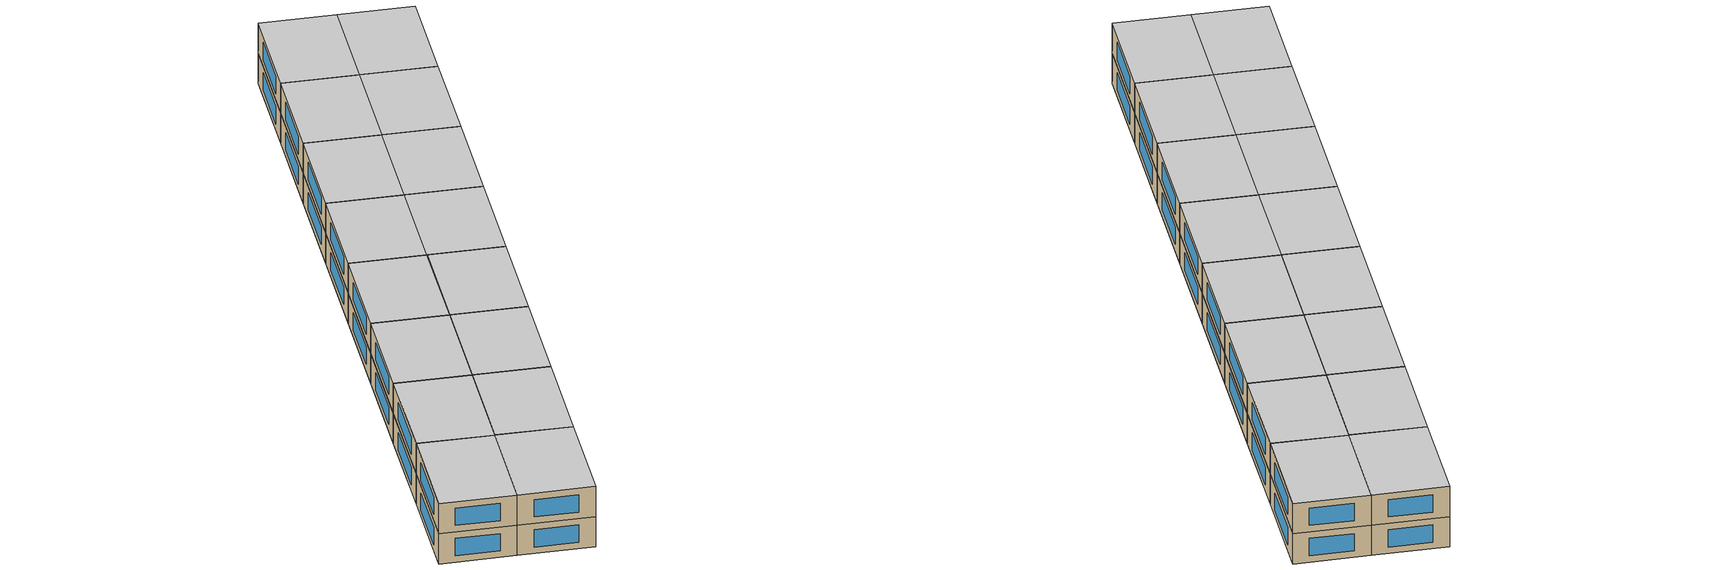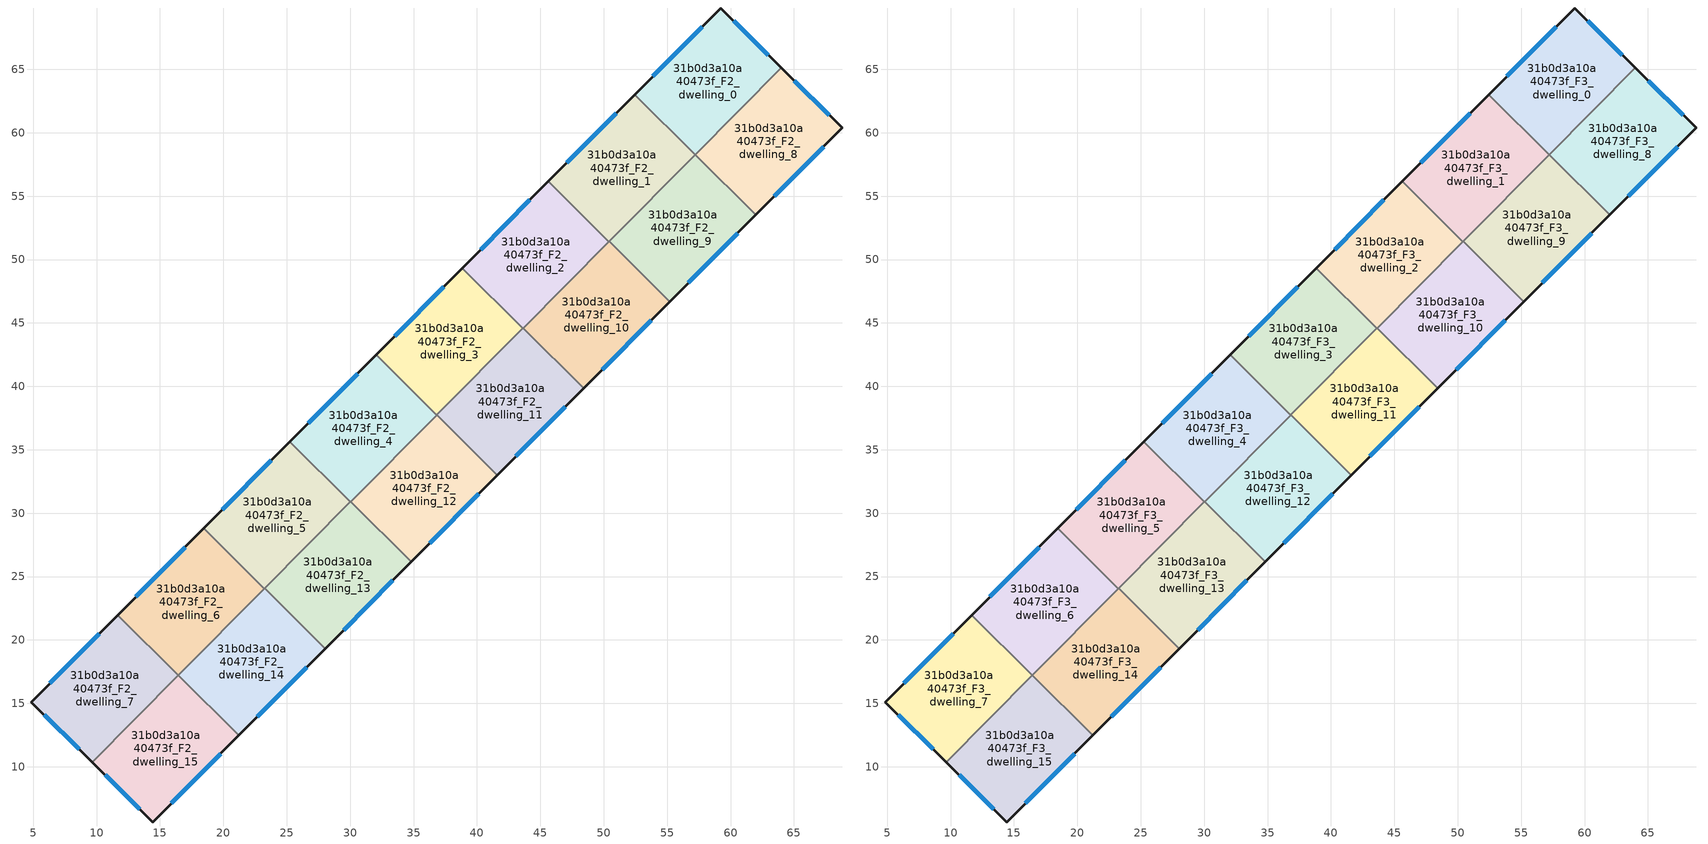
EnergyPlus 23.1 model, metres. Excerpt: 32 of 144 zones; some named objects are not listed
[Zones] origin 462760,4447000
31b0d3a10a40473f_F2_dwelling_0
 floor to 31b0d3a10a40473f_F1_dwelling_0 (EU_floor_Construction): 64.02,65.11 57.21,58.26 52.43,63.01 59.22,69.84 z6
 wall outside (EU_wall_Construction): 64.02,65.11 59.22,69.84 52.43,63.01 z6:9
 wall to 31b0d3a10a40473f_F2_dwelling_1 (EU_wall_Construction): 52.43,63.01 57.21,58.26 z6:9
 wall to 31b0d3a10a40473f_F2_dwelling_8 (EU_wall_Construction): 57.23,58.28 64.02,65.11 z6:9
 wall to 31b0d3a10a40473f_F2_dwelling_9 (EU_wall_Construction): 57.21,58.26 57.23,58.28 z6:9
 window (EU_Window_Construction): 57.77,68.38 53.89,64.47 / 62.99,66.12 60.25,68.83 z6.64:8.36
31b0d3a10a40473f_F2_dwelling_1
 floor to 31b0d3a10a40473f_F1_dwelling_1 (EU_floor_Construction): 57.21,58.26 50.41,51.42 45.64,56.16 52.43,63.01 z6
 wall outside (EU_wall_Construction): 52.43,63.01 45.64,56.16 z6:9
 wall to 31b0d3a10a40473f_F2_dwelling_2 (EU_wall_Construction): 45.64,56.16 50.41,51.42 z6:9
 wall to 31b0d3a10a40473f_F2_dwelling_9 (EU_wall_Construction): 50.43,51.43 57.21,58.26 z6:9
 wall to 31b0d3a10a40473f_F2_dwelling_10 (EU_wall_Construction): 50.41,51.42 50.43,51.43 z6:9
 window (EU_Window_Construction): 50.98,61.54 47.09,57.63 z6.64:8.36
31b0d3a10a40473f_F2_dwelling_10
 floor to 31b0d3a10a40473f_F1_dwelling_10 (EU_floor_Construction): 55.21,46.69 48.41,39.84 43.64,44.59 50.43,51.43 z6
 wall outside (EU_wall_Construction): 48.41,39.84 55.21,46.69 z6:9
 wall to 31b0d3a10a40473f_F2_dwelling_9 (EU_wall_Construction): 55.21,46.69 50.43,51.43 z6:9
 wall to 31b0d3a10a40473f_F2_dwelling_11 (EU_wall_Construction): 43.64,44.59 48.41,39.84 z6:9
 wall to 31b0d3a10a40473f_F2_dwelling_2 (EU_wall_Construction): 50.42,51.42 43.64,44.59 z6:9
 window (EU_Window_Construction): 49.87,41.31 53.76,45.22 z6.64:8.36
31b0d3a10a40473f_F2_dwelling_11
 floor to 31b0d3a10a40473f_F1_dwelling_11 (EU_floor_Construction): 48.41,39.84 41.62,33 36.84,37.75 43.64,44.59 z6
 wall outside (EU_wall_Construction): 41.62,33 48.41,39.84 z6:9
 wall to 31b0d3a10a40473f_F2_dwelling_12 (EU_wall_Construction): 36.84,37.75 41.62,33 z6:9
 wall to 31b0d3a10a40473f_F2_dwelling_3 (EU_wall_Construction): 43.62,44.57 36.84,37.75 z6:9
 wall to 31b0d3a10a40473f_F2_dwelling_2 (EU_wall_Construction): 43.64,44.59 43.62,44.57 z6:9
 window (EU_Window_Construction): 43.07,34.47 46.96,38.38 z6.64:8.36
31b0d3a10a40473f_F2_dwelling_12
 floor to 31b0d3a10a40473f_F1_dwelling_12 (EU_floor_Construction): 41.62,33 34.82,26.16 30.04,30.91 36.84,37.75 z6
 wall outside (EU_wall_Construction): 34.82,26.16 41.62,33 z6:9
 wall to 31b0d3a10a40473f_F2_dwelling_13 (EU_wall_Construction): 30.04,30.91 34.82,26.16 z6:9
 wall to 31b0d3a10a40473f_F2_dwelling_4 (EU_wall_Construction): 36.82,37.73 30.04,30.91 z6:9
 wall to 31b0d3a10a40473f_F2_dwelling_3 (EU_wall_Construction): 36.84,37.75 36.82,37.73 z6:9
 window (EU_Window_Construction): 36.28,27.62 40.16,31.54 z6.64:8.36
31b0d3a10a40473f_F2_dwelling_13
 floor to 31b0d3a10a40473f_F1_dwelling_13 (EU_floor_Construction): 34.82,26.16 28.03,19.32 23.25,24.06 30.04,30.91 z6
 wall outside (EU_wall_Construction): 28.03,19.32 34.82,26.16 z6:9
 wall to 31b0d3a10a40473f_F2_dwelling_14 (EU_wall_Construction): 23.25,24.06 28.03,19.32 z6:9
 wall to 31b0d3a10a40473f_F2_dwelling_5 (EU_wall_Construction): 30.03,30.89 23.25,24.06 z6:9
 wall to 31b0d3a10a40473f_F2_dwelling_4 (EU_wall_Construction): 30.04,30.91 30.03,30.89 z6:9
 window (EU_Window_Construction): 29.48,20.78 33.37,24.69 z6.64:8.36
31b0d3a10a40473f_F2_dwelling_14
 floor to 31b0d3a10a40473f_F1_dwelling_14 (EU_floor_Construction): 28.03,19.32 21.23,12.47 16.45,17.22 23.25,24.06 z6
 wall outside (EU_wall_Construction): 21.23,12.47 28.03,19.32 z6:9
 wall to 31b0d3a10a40473f_F2_dwelling_15 (EU_wall_Construction): 16.45,17.22 21.23,12.47 z6:9
 wall to 31b0d3a10a40473f_F2_dwelling_6 (EU_wall_Construction): 23.23,24.05 16.45,17.22 z6:9
 wall to 31b0d3a10a40473f_F2_dwelling_5 (EU_wall_Construction): 23.25,24.06 23.23,24.05 z6:9
 window (EU_Window_Construction): 22.68,13.94 26.57,17.85 z6.64:8.36
31b0d3a10a40473f_F2_dwelling_15
 floor to 31b0d3a10a40473f_F1_dwelling_15 (EU_floor_Construction): 21.23,12.47 14.44,5.64 9.65,10.37 16.45,17.22 z6
 wall outside (EU_wall_Construction): 9.65,10.37 14.44,5.64 21.23,12.47 z6:9
 wall to 31b0d3a10a40473f_F2_dwelling_7 (EU_wall_Construction): 16.43,17.2 9.65,10.37 z6:9
 wall to 31b0d3a10a40473f_F2_dwelling_6 (EU_wall_Construction): 16.45,17.22 16.43,17.2 z6:9
 window (EU_Window_Construction): 15.89,7.1 19.78,11.01 / 10.67,9.36 13.41,6.65 z6.64:8.36
31b0d3a10a40473f_F2_dwelling_2
 floor to 31b0d3a10a40473f_F1_dwelling_2 (EU_floor_Construction): 50.41,51.42 43.62,44.57 38.84,49.32 45.64,56.16 z6
 wall outside (EU_wall_Construction): 45.64,56.16 38.84,49.32 z6:9
 wall to 31b0d3a10a40473f_F2_dwelling_3 (EU_wall_Construction): 38.84,49.32 43.62,44.57 z6:9
 window (EU_Window_Construction): 44.18,54.7 40.3,50.79 z6.64:8.36
31b0d3a10a40473f_F2_dwelling_3
 floor to 31b0d3a10a40473f_F1_dwelling_3 (EU_floor_Construction): 43.62,44.57 36.82,37.73 32.04,42.48 38.84,49.32 z6
 wall outside (EU_wall_Construction): 38.84,49.32 32.04,42.48 z6:9
 wall to 31b0d3a10a40473f_F2_dwelling_4 (EU_wall_Construction): 32.04,42.48 36.82,37.73 z6:9
 window (EU_Window_Construction): 37.38,47.86 33.5,43.94 z6.64:8.36
31b0d3a10a40473f_F2_dwelling_4
 floor to 31b0d3a10a40473f_F1_dwelling_4 (EU_floor_Construction): 36.82,37.73 30.03,30.89 25.25,35.64 32.04,42.48 z6
 wall outside (EU_wall_Construction): 32.04,42.48 25.25,35.64 z6:9
 wall to 31b0d3a10a40473f_F2_dwelling_5 (EU_wall_Construction): 25.25,35.64 30.03,30.89 z6:9
 window (EU_Window_Construction): 30.59,41.01 26.7,37.1 z6.64:8.36
31b0d3a10a40473f_F2_dwelling_5
 floor to 31b0d3a10a40473f_F1_dwelling_5 (EU_floor_Construction): 30.03,30.89 23.23,24.05 18.45,28.79 25.25,35.64 z6
 wall outside (EU_wall_Construction): 25.25,35.64 18.45,28.79 z6:9
 wall to 31b0d3a10a40473f_F2_dwelling_6 (EU_wall_Construction): 18.45,28.79 23.23,24.05 z6:9
 window (EU_Window_Construction): 23.79,34.17 19.91,30.26 z6.64:8.36
31b0d3a10a40473f_F2_dwelling_6
 floor to 31b0d3a10a40473f_F1_dwelling_6 (EU_floor_Construction): 23.23,24.05 16.43,17.2 11.65,21.95 18.45,28.79 z6
 wall outside (EU_wall_Construction): 18.45,28.79 11.65,21.95 z6:9
 wall to 31b0d3a10a40473f_F2_dwelling_7 (EU_wall_Construction): 11.65,21.95 16.43,17.2 z6:9
 window (EU_Window_Construction): 17,27.33 13.11,23.42 z6.64:8.36
31b0d3a10a40473f_F2_dwelling_7
 floor to 31b0d3a10a40473f_F1_dwelling_7 (EU_floor_Construction): 16.43,17.2 9.65,10.37 4.85,15.1 11.65,21.95 z6
 wall outside (EU_wall_Construction): 11.65,21.95 4.85,15.1 9.65,10.37 z6:9
 window (EU_Window_Construction): 5.88,14.09 8.62,11.38 / 10.2,20.48 6.31,16.57 z6.64:8.36
31b0d3a10a40473f_F2_dwelling_8
 floor to 31b0d3a10a40473f_F1_dwelling_8 (EU_floor_Construction): 68.81,60.38 62.01,53.53 57.23,58.28 64.02,65.11 z6
 wall outside (EU_wall_Construction): 62.01,53.53 68.81,60.38 64.02,65.11 z6:9
 wall to 31b0d3a10a40473f_F2_dwelling_9 (EU_wall_Construction): 57.23,58.28 62.01,53.53 z6:9
 window (EU_Window_Construction): 67.79,61.39 65.04,64.1 / 63.47,55 67.36,58.91 z6.64:8.36
31b0d3a10a40473f_F2_dwelling_9
 floor to 31b0d3a10a40473f_F1_dwelling_9 (EU_floor_Construction): 62.01,53.53 55.21,46.69 50.43,51.43 57.23,58.28 z6
 wall outside (EU_wall_Construction): 55.21,46.69 62.01,53.53 z6:9
 window (EU_Window_Construction): 56.67,48.15 60.55,52.06 z6.64:8.36
31b0d3a10a40473f_F3_dwelling_0
 floor to 31b0d3a10a40473f_F2_dwelling_0 (EU_floor_Construction): 64.02,65.11 57.21,58.26 52.43,63.01 59.22,69.84 z9
 wall outside (EU_wall_Construction): 64.02,65.11 59.22,69.84 52.43,63.01 z9:12
 wall to 31b0d3a10a40473f_F3_dwelling_1 (EU_wall_Construction): 52.43,63.01 57.21,58.26 z9:12
 wall to 31b0d3a10a40473f_F3_dwelling_8 (EU_wall_Construction): 57.23,58.28 64.02,65.11 z9:12
 wall to 31b0d3a10a40473f_F3_dwelling_9 (EU_wall_Construction): 57.21,58.26 57.23,58.28 z9:12
 window (EU_Window_Construction): 57.77,68.38 53.89,64.47 / 62.99,66.12 60.25,68.83 z9.64:11.36
 ceiling to 31b0d3a10a40473f_F4_dwelling_0 (EU_floor_Construction): 57.21,58.26 64.02,65.11 59.22,69.84 52.43,63.01 z12
31b0d3a10a40473f_F3_dwelling_1
 floor to 31b0d3a10a40473f_F2_dwelling_1 (EU_floor_Construction): 57.21,58.26 50.41,51.42 45.64,56.16 52.43,63.01 z9
 wall outside (EU_wall_Construction): 52.43,63.01 45.64,56.16 z9:12
 wall to 31b0d3a10a40473f_F3_dwelling_2 (EU_wall_Construction): 45.64,56.16 50.41,51.42 z9:12
 wall to 31b0d3a10a40473f_F3_dwelling_9 (EU_wall_Construction): 50.43,51.43 57.21,58.26 z9:12
 wall to 31b0d3a10a40473f_F3_dwelling_10 (EU_wall_Construction): 50.41,51.42 50.43,51.43 z9:12
 window (EU_Window_Construction): 50.98,61.54 47.09,57.63 z9.64:11.36
 ceiling to 31b0d3a10a40473f_F4_dwelling_1 (EU_floor_Construction): 50.41,51.42 57.21,58.26 52.43,63.01 45.64,56.16 z12
31b0d3a10a40473f_F3_dwelling_10
 floor to 31b0d3a10a40473f_F2_dwelling_10 (EU_floor_Construction): 55.21,46.69 48.41,39.84 43.64,44.59 50.43,51.43 z9
 wall outside (EU_wall_Construction): 48.41,39.84 55.21,46.69 z9:12
 wall to 31b0d3a10a40473f_F3_dwelling_9 (EU_wall_Construction): 55.21,46.69 50.43,51.43 z9:12
 wall to 31b0d3a10a40473f_F3_dwelling_11 (EU_wall_Construction): 43.64,44.59 48.41,39.84 z9:12
 wall to 31b0d3a10a40473f_F3_dwelling_2 (EU_wall_Construction): 50.42,51.42 43.64,44.59 z9:12
 window (EU_Window_Construction): 49.87,41.31 53.76,45.22 z9.64:11.36
 ceiling to 31b0d3a10a40473f_F4_dwelling_10 (EU_floor_Construction): 48.41,39.84 55.21,46.69 50.43,51.43 43.64,44.59 z12
31b0d3a10a40473f_F3_dwelling_11
 floor to 31b0d3a10a40473f_F2_dwelling_11 (EU_floor_Construction): 48.41,39.84 41.62,33 36.84,37.75 43.64,44.59 z9
 wall outside (EU_wall_Construction): 41.62,33 48.41,39.84 z9:12
 wall to 31b0d3a10a40473f_F3_dwelling_12 (EU_wall_Construction): 36.84,37.75 41.62,33 z9:12
 wall to 31b0d3a10a40473f_F3_dwelling_3 (EU_wall_Construction): 43.62,44.57 36.84,37.75 z9:12
 wall to 31b0d3a10a40473f_F3_dwelling_2 (EU_wall_Construction): 43.64,44.59 43.62,44.57 z9:12
 window (EU_Window_Construction): 43.07,34.47 46.96,38.38 z9.64:11.36
 ceiling to 31b0d3a10a40473f_F4_dwelling_11 (EU_floor_Construction): 41.62,33 48.41,39.84 43.64,44.59 36.84,37.75 z12
31b0d3a10a40473f_F3_dwelling_12
 floor to 31b0d3a10a40473f_F2_dwelling_12 (EU_floor_Construction): 41.62,33 34.82,26.16 30.04,30.91 36.84,37.75 z9
 wall outside (EU_wall_Construction): 34.82,26.16 41.62,33 z9:12
 wall to 31b0d3a10a40473f_F3_dwelling_13 (EU_wall_Construction): 30.04,30.91 34.82,26.16 z9:12
 wall to 31b0d3a10a40473f_F3_dwelling_4 (EU_wall_Construction): 36.82,37.73 30.04,30.91 z9:12
 wall to 31b0d3a10a40473f_F3_dwelling_3 (EU_wall_Construction): 36.84,37.75 36.82,37.73 z9:12
 window (EU_Window_Construction): 36.28,27.62 40.16,31.54 z9.64:11.36
 ceiling to 31b0d3a10a40473f_F4_dwelling_12 (EU_floor_Construction): 34.82,26.16 41.62,33 36.84,37.75 30.04,30.91 z12
31b0d3a10a40473f_F3_dwelling_13
 floor to 31b0d3a10a40473f_F2_dwelling_13 (EU_floor_Construction): 34.82,26.16 28.03,19.32 23.25,24.06 30.04,30.91 z9
 wall outside (EU_wall_Construction): 28.03,19.32 34.82,26.16 z9:12
 wall to 31b0d3a10a40473f_F3_dwelling_14 (EU_wall_Construction): 23.25,24.06 28.03,19.32 z9:12
 wall to 31b0d3a10a40473f_F3_dwelling_5 (EU_wall_Construction): 30.03,30.89 23.25,24.06 z9:12
 wall to 31b0d3a10a40473f_F3_dwelling_4 (EU_wall_Construction): 30.04,30.91 30.03,30.89 z9:12
 window (EU_Window_Construction): 29.48,20.78 33.37,24.69 z9.64:11.36
 ceiling to 31b0d3a10a40473f_F4_dwelling_13 (EU_floor_Construction): 28.03,19.32 34.82,26.16 30.04,30.91 23.25,24.06 z12
31b0d3a10a40473f_F3_dwelling_14
 floor to 31b0d3a10a40473f_F2_dwelling_14 (EU_floor_Construction): 28.03,19.32 21.23,12.47 16.45,17.22 23.25,24.06 z9
 wall outside (EU_wall_Construction): 21.23,12.47 28.03,19.32 z9:12
 wall to 31b0d3a10a40473f_F3_dwelling_15 (EU_wall_Construction): 16.45,17.22 21.23,12.47 z9:12
 wall to 31b0d3a10a40473f_F3_dwelling_6 (EU_wall_Construction): 23.23,24.05 16.45,17.22 z9:12
 wall to 31b0d3a10a40473f_F3_dwelling_5 (EU_wall_Construction): 23.25,24.06 23.23,24.05 z9:12
 window (EU_Window_Construction): 22.68,13.94 26.57,17.85 z9.64:11.36
 ceiling to 31b0d3a10a40473f_F4_dwelling_14 (EU_floor_Construction): 21.23,12.47 28.03,19.32 23.25,24.06 16.45,17.22 z12
31b0d3a10a40473f_F3_dwelling_15
 floor to 31b0d3a10a40473f_F2_dwelling_15 (EU_floor_Construction): 21.23,12.47 14.44,5.64 9.65,10.37 16.45,17.22 z9
 wall outside (EU_wall_Construction): 9.65,10.37 14.44,5.64 21.23,12.47 z9:12
 wall to 31b0d3a10a40473f_F3_dwelling_7 (EU_wall_Construction): 16.43,17.2 9.65,10.37 z9:12
 wall to 31b0d3a10a40473f_F3_dwelling_6 (EU_wall_Construction): 16.45,17.22 16.43,17.2 z9:12
 window (EU_Window_Construction): 15.89,7.1 19.78,11.01 / 10.67,9.36 13.41,6.65 z9.64:11.36
 ceiling to 31b0d3a10a40473f_F4_dwelling_15 (EU_floor_Construction): 14.44,5.64 21.23,12.47 16.45,17.22 9.65,10.37 z12
31b0d3a10a40473f_F3_dwelling_2
 floor to 31b0d3a10a40473f_F2_dwelling_2 (EU_floor_Construction): 50.41,51.42 43.62,44.57 38.84,49.32 45.64,56.16 z9
 wall outside (EU_wall_Construction): 45.64,56.16 38.84,49.32 z9:12
 wall to 31b0d3a10a40473f_F3_dwelling_3 (EU_wall_Construction): 38.84,49.32 43.62,44.57 z9:12
 window (EU_Window_Construction): 44.18,54.7 40.3,50.79 z9.64:11.36
 ceiling to 31b0d3a10a40473f_F4_dwelling_2 (EU_floor_Construction): 43.62,44.57 50.41,51.42 45.64,56.16 38.84,49.32 z12
31b0d3a10a40473f_F3_dwelling_3
 floor to 31b0d3a10a40473f_F2_dwelling_3 (EU_floor_Construction): 43.62,44.57 36.82,37.73 32.04,42.48 38.84,49.32 z9
 wall outside (EU_wall_Construction): 38.84,49.32 32.04,42.48 z9:12
 wall to 31b0d3a10a40473f_F3_dwelling_4 (EU_wall_Construction): 32.04,42.48 36.82,37.73 z9:12
 window (EU_Window_Construction): 37.38,47.86 33.5,43.94 z9.64:11.36
 ceiling to 31b0d3a10a40473f_F4_dwelling_3 (EU_floor_Construction): 36.82,37.73 43.62,44.57 38.84,49.32 32.04,42.48 z12
31b0d3a10a40473f_F3_dwelling_4
 floor to 31b0d3a10a40473f_F2_dwelling_4 (EU_floor_Construction): 36.82,37.73 30.03,30.89 25.25,35.64 32.04,42.48 z9
 wall outside (EU_wall_Construction): 32.04,42.48 25.25,35.64 z9:12
 wall to 31b0d3a10a40473f_F3_dwelling_5 (EU_wall_Construction): 25.25,35.64 30.03,30.89 z9:12
 window (EU_Window_Construction): 30.59,41.01 26.7,37.1 z9.64:11.36
 ceiling to 31b0d3a10a40473f_F4_dwelling_4 (EU_floor_Construction): 30.03,30.89 36.82,37.73 32.04,42.48 25.25,35.64 z12
31b0d3a10a40473f_F3_dwelling_5
 floor to 31b0d3a10a40473f_F2_dwelling_5 (EU_floor_Construction): 30.03,30.89 23.23,24.05 18.45,28.79 25.25,35.64 z9
 wall outside (EU_wall_Construction): 25.25,35.64 18.45,28.79 z9:12
 wall to 31b0d3a10a40473f_F3_dwelling_6 (EU_wall_Construction): 18.45,28.79 23.23,24.05 z9:12
 window (EU_Window_Construction): 23.79,34.17 19.91,30.26 z9.64:11.36
 ceiling to 31b0d3a10a40473f_F4_dwelling_5 (EU_floor_Construction): 23.23,24.05 30.03,30.89 25.25,35.64 18.45,28.79 z12
31b0d3a10a40473f_F3_dwelling_6
 floor to 31b0d3a10a40473f_F2_dwelling_6 (EU_floor_Construction): 23.23,24.05 16.43,17.2 11.65,21.95 18.45,28.79 z9
 wall outside (EU_wall_Construction): 18.45,28.79 11.65,21.95 z9:12
 wall to 31b0d3a10a40473f_F3_dwelling_7 (EU_wall_Construction): 11.65,21.95 16.43,17.2 z9:12
 window (EU_Window_Construction): 17,27.33 13.11,23.42 z9.64:11.36
 ceiling to 31b0d3a10a40473f_F4_dwelling_6 (EU_floor_Construction): 16.43,17.2 23.23,24.05 18.45,28.79 11.65,21.95 z12
31b0d3a10a40473f_F3_dwelling_7
 floor to 31b0d3a10a40473f_F2_dwelling_7 (EU_floor_Construction): 16.43,17.2 9.65,10.37 4.85,15.1 11.65,21.95 z9
 wall outside (EU_wall_Construction): 11.65,21.95 4.85,15.1 9.65,10.37 z9:12
 window (EU_Window_Construction): 5.88,14.09 8.62,11.38 / 10.2,20.48 6.31,16.57 z9.64:11.36
 ceiling to 31b0d3a10a40473f_F4_dwelling_7 (EU_floor_Construction): 9.65,10.37 16.43,17.2 11.65,21.95 4.85,15.1 z12
31b0d3a10a40473f_F3_dwelling_8
 floor to 31b0d3a10a40473f_F2_dwelling_8 (EU_floor_Construction): 68.81,60.38 62.01,53.53 57.23,58.28 64.02,65.11 z9
 wall outside (EU_wall_Construction): 62.01,53.53 68.81,60.38 64.02,65.11 z9:12
 wall to 31b0d3a10a40473f_F3_dwelling_9 (EU_wall_Construction): 57.23,58.28 62.01,53.53 z9:12
 window (EU_Window_Construction): 67.79,61.39 65.04,64.1 / 63.47,55 67.36,58.91 z9.64:11.36
 ceiling to 31b0d3a10a40473f_F4_dwelling_8 (EU_floor_Construction): 62.01,53.53 68.81,60.38 64.02,65.11 57.23,58.28 z12
31b0d3a10a40473f_F3_dwelling_9
 floor to 31b0d3a10a40473f_F2_dwelling_9 (EU_floor_Construction): 62.01,53.53 55.21,46.69 50.43,51.43 57.23,58.28 z9
 wall outside (EU_wall_Construction): 55.21,46.69 62.01,53.53 z9:12
 window (EU_Window_Construction): 56.67,48.15 60.55,52.06 z9.64:11.36
 ceiling to 31b0d3a10a40473f_F4_dwelling_9 (EU_floor_Construction): 55.21,46.69 62.01,53.53 57.23,58.28 50.43,51.43 z12
[Building]
EU S2 Campaign: North Axis=0; Terrain=City; Solar Distribution=FullExterior
[Site:Location]
Yerevan-Zvartnots.Intl.AP: Latitude=40.15; Longitude=44.383; Time Zone=4; Elevation=854
[SizingPeriod:WeatherFileDays]
AnnualSizingPeriod: Begin Month=1; Begin Day of Month=1; End Month=12; End Day of Month=31; Day of Week for Start Day=Monday; Use Weather File Daylight Saving Period=No; Use Weather File Rain and Snow Indicators=No
[MATERIAL]
EU_InternalMass_Material: Roughness=MediumRough; Thickness=0.1; Conductivity=1; Density=1800; Specific Heat=900; Thermal Absorptance=0.9; Solar Absorptance=0.7; Visible Absorptance=0.7
[MATERIAL:NOMASS] Roughness=MediumRough; Thermal Absorptance=0.9; Solar Absorptance=0.7; Visible Absorptance=0.7
Name | Thermal Resistance
EU_wall_NoMass | 1.05043
EU_floor_NoMass | 0.478065
[WINDOWMATERIAL:SIMPLEGLAZINGSYSTEM]
EU_Window_SimpleGlazing: UFactor=2.5566; Solar Heat Gain Coefficient=0.75; Visible Transmittance=0.75
[CONSTRUCTION]
EU_wall_Construction: EU_wall_NoMass
EU_floor_Construction: EU_floor_NoMass
EU_Window_Construction: EU_Window_SimpleGlazing
EU_InternalMass_Construction: EU_InternalMass_Material
[ZONE] Type=1; Multiplier=1; Ceiling Height=autocalculate; Floor Area=autocalculate; Part of Total Floor Area=Yes
Name | Volume
31b0d3a10a40473f_F2_dwelling_0; 31b0d3a10a40473f_F3_dwelling_0 | 194.891
31b0d3a10a40473f_F2_dwelling_1; 31b0d3a10a40473f_F3_dwelling_1 | 194.904
31b0d3a10a40473f_F2_dwelling_10; 31b0d3a10a40473f_F3_dwelling_10; 31b0d3a10a40473f_F2_dwelling_12; 31b0d3a10a40473f_F3_dwelling_12; 31b0d3a10a40473f_F2_dwelling_13; 31b0d3a10a40473f_F3_dwelling_13; 31b0d3a10a40473f_F2_dwelling_9; 31b0d3a10a40473f_F3_dwelling_9 | 194.907
31b0d3a10a40473f_F2_dwelling_11; 31b0d3a10a40473f_F3_dwelling_11 | 194.896
31b0d3a10a40473f_F2_dwelling_14; 31b0d3a10a40473f_F3_dwelling_14 | 194.911
31b0d3a10a40473f_F2_dwelling_15; 31b0d3a10a40473f_F3_dwelling_15 | 194.908
31b0d3a10a40473f_F2_dwelling_2; 31b0d3a10a40473f_F3_dwelling_2 | 194.89
31b0d3a10a40473f_F2_dwelling_3; 31b0d3a10a40473f_F3_dwelling_3 | 194.887
31b0d3a10a40473f_F2_dwelling_4; 31b0d3a10a40473f_F3_dwelling_4 | 194.873
31b0d3a10a40473f_F2_dwelling_5; 31b0d3a10a40473f_F3_dwelling_5 | 194.886
31b0d3a10a40473f_F2_dwelling_6; 31b0d3a10a40473f_F3_dwelling_6 | 194.87
31b0d3a10a40473f_F2_dwelling_7; 31b0d3a10a40473f_F3_dwelling_7 | 194.888
31b0d3a10a40473f_F2_dwelling_8; 31b0d3a10a40473f_F3_dwelling_8 | 194.909
[INTERNALMASS] Construction=EU_InternalMass_Construction
Name | Zone or ZoneList | Surface Area
31b0d3a10a40473f_F2_dwelling_0_EU_InternalMass | 31b0d3a10a40473f_F2_dwelling_0 | 64.9637
31b0d3a10a40473f_F2_dwelling_1_EU_InternalMass | 31b0d3a10a40473f_F2_dwelling_1 | 64.9681
31b0d3a10a40473f_F2_dwelling_2_EU_InternalMass | 31b0d3a10a40473f_F2_dwelling_2 | 64.9633
31b0d3a10a40473f_F2_dwelling_3_EU_InternalMass | 31b0d3a10a40473f_F2_dwelling_3 | 64.9623
31b0d3a10a40473f_F2_dwelling_4_EU_InternalMass | 31b0d3a10a40473f_F2_dwelling_4 | 64.9575
31b0d3a10a40473f_F2_dwelling_5_EU_InternalMass | 31b0d3a10a40473f_F2_dwelling_5 | 64.9623
31b0d3a10a40473f_F2_dwelling_6_EU_InternalMass | 31b0d3a10a40473f_F2_dwelling_6 | 64.9565
31b0d3a10a40473f_F2_dwelling_7_EU_InternalMass | 31b0d3a10a40473f_F2_dwelling_7 | 64.9627
31b0d3a10a40473f_F2_dwelling_8_EU_InternalMass | 31b0d3a10a40473f_F2_dwelling_8 | 64.9695
31b0d3a10a40473f_F2_dwelling_9_EU_InternalMass | 31b0d3a10a40473f_F2_dwelling_9 | 64.9691
31b0d3a10a40473f_F2_dwelling_10_EU_InternalMass | 31b0d3a10a40473f_F2_dwelling_10 | 64.9691
31b0d3a10a40473f_F2_dwelling_11_EU_InternalMass | 31b0d3a10a40473f_F2_dwelling_11 | 64.9654
31b0d3a10a40473f_F2_dwelling_12_EU_InternalMass | 31b0d3a10a40473f_F2_dwelling_12 | 64.9691
31b0d3a10a40473f_F2_dwelling_13_EU_InternalMass | 31b0d3a10a40473f_F2_dwelling_13 | 64.9691
31b0d3a10a40473f_F2_dwelling_14_EU_InternalMass | 31b0d3a10a40473f_F2_dwelling_14 | 64.9701
31b0d3a10a40473f_F2_dwelling_15_EU_InternalMass | 31b0d3a10a40473f_F2_dwelling_15 | 64.9695
31b0d3a10a40473f_F3_dwelling_0_EU_InternalMass | 31b0d3a10a40473f_F3_dwelling_0 | 64.9637
31b0d3a10a40473f_F3_dwelling_1_EU_InternalMass | 31b0d3a10a40473f_F3_dwelling_1 | 64.9681
31b0d3a10a40473f_F3_dwelling_2_EU_InternalMass | 31b0d3a10a40473f_F3_dwelling_2 | 64.9633
31b0d3a10a40473f_F3_dwelling_3_EU_InternalMass | 31b0d3a10a40473f_F3_dwelling_3 | 64.9623
31b0d3a10a40473f_F3_dwelling_4_EU_InternalMass | 31b0d3a10a40473f_F3_dwelling_4 | 64.9575
31b0d3a10a40473f_F3_dwelling_5_EU_InternalMass | 31b0d3a10a40473f_F3_dwelling_5 | 64.9623
31b0d3a10a40473f_F3_dwelling_6_EU_InternalMass | 31b0d3a10a40473f_F3_dwelling_6 | 64.9565
31b0d3a10a40473f_F3_dwelling_7_EU_InternalMass | 31b0d3a10a40473f_F3_dwelling_7 | 64.9627
31b0d3a10a40473f_F3_dwelling_8_EU_InternalMass | 31b0d3a10a40473f_F3_dwelling_8 | 64.9695
31b0d3a10a40473f_F3_dwelling_9_EU_InternalMass | 31b0d3a10a40473f_F3_dwelling_9 | 64.9691
31b0d3a10a40473f_F3_dwelling_10_EU_InternalMass | 31b0d3a10a40473f_F3_dwelling_10 | 64.9691
31b0d3a10a40473f_F3_dwelling_11_EU_InternalMass | 31b0d3a10a40473f_F3_dwelling_11 | 64.9654
31b0d3a10a40473f_F3_dwelling_12_EU_InternalMass | 31b0d3a10a40473f_F3_dwelling_12 | 64.9691
31b0d3a10a40473f_F3_dwelling_13_EU_InternalMass | 31b0d3a10a40473f_F3_dwelling_13 | 64.9691
31b0d3a10a40473f_F3_dwelling_14_EU_InternalMass | 31b0d3a10a40473f_F3_dwelling_14 | 64.9701
31b0d3a10a40473f_F3_dwelling_15_EU_InternalMass | 31b0d3a10a40473f_F3_dwelling_15 | 64.9695
[OTHEREQUIPMENT] Fuel Type=Electricity; Design Level Calculation Method=Watts/Area; Power per Zone Floor Area=1; Fraction Latent=0; Fraction Radiant=0; Fraction Lost=0; Carbon Dioxide Generation Rate=0; EndUse Subcategory=EU_Step8_InternalGains
Name | Zone or ZoneList or Space or SpaceList | Schedule
EU_Step8_InternalGain_31b0d3a10a40473f_F2_dwelling_0_f000 | 31b0d3a10a40473f_F2_dwelling_0 | EU_Step8_GainSchedule_31b0d3a10a40473f_F2_dwelling_0_f000
EU_Step8_InternalGain_31b0d3a10a40473f_F2_dwelling_1_f000 | 31b0d3a10a40473f_F2_dwelling_1 | EU_Step8_GainSchedule_31b0d3a10a40473f_F2_dwelling_1_f000
EU_Step8_InternalGain_31b0d3a10a40473f_F2_dwelling_2_f000 | 31b0d3a10a40473f_F2_dwelling_2 | EU_Step8_GainSchedule_31b0d3a10a40473f_F2_dwelling_2_f000
EU_Step8_InternalGain_31b0d3a10a40473f_F2_dwelling_3_f000 | 31b0d3a10a40473f_F2_dwelling_3 | EU_Step8_GainSchedule_31b0d3a10a40473f_F2_dwelling_3_f000
EU_Step8_InternalGain_31b0d3a10a40473f_F2_dwelling_4_f000 | 31b0d3a10a40473f_F2_dwelling_4 | EU_Step8_GainSchedule_31b0d3a10a40473f_F2_dwelling_4_f000
EU_Step8_InternalGain_31b0d3a10a40473f_F2_dwelling_5_f000 | 31b0d3a10a40473f_F2_dwelling_5 | EU_Step8_GainSchedule_31b0d3a10a40473f_F2_dwelling_5_f000
EU_Step8_InternalGain_31b0d3a10a40473f_F2_dwelling_6_f000 | 31b0d3a10a40473f_F2_dwelling_6 | EU_Step8_GainSchedule_31b0d3a10a40473f_F2_dwelling_6_f000
EU_Step8_InternalGain_31b0d3a10a40473f_F2_dwelling_7_f000 | 31b0d3a10a40473f_F2_dwelling_7 | EU_Step8_GainSchedule_31b0d3a10a40473f_F2_dwelling_7_f000
EU_Step8_InternalGain_31b0d3a10a40473f_F2_dwelling_8_f000 | 31b0d3a10a40473f_F2_dwelling_8 | EU_Step8_GainSchedule_31b0d3a10a40473f_F2_dwelling_8_f000
EU_Step8_InternalGain_31b0d3a10a40473f_F2_dwelling_9_f000 | 31b0d3a10a40473f_F2_dwelling_9 | EU_Step8_GainSchedule_31b0d3a10a40473f_F2_dwelling_9_f000
EU_Step8_InternalGain_31b0d3a10a40473f_F2_dwelling_10_f000 | 31b0d3a10a40473f_F2_dwelling_10 | EU_Step8_GainSchedule_31b0d3a10a40473f_F2_dwelling_10_f000
EU_Step8_InternalGain_31b0d3a10a40473f_F2_dwelling_11_f000 | 31b0d3a10a40473f_F2_dwelling_11 | EU_Step8_GainSchedule_31b0d3a10a40473f_F2_dwelling_11_f000
EU_Step8_InternalGain_31b0d3a10a40473f_F2_dwelling_12_f000 | 31b0d3a10a40473f_F2_dwelling_12 | EU_Step8_GainSchedule_31b0d3a10a40473f_F2_dwelling_12_f000
EU_Step8_InternalGain_31b0d3a10a40473f_F2_dwelling_13_f000 | 31b0d3a10a40473f_F2_dwelling_13 | EU_Step8_GainSchedule_31b0d3a10a40473f_F2_dwelling_13_f000
EU_Step8_InternalGain_31b0d3a10a40473f_F2_dwelling_14_f000 | 31b0d3a10a40473f_F2_dwelling_14 | EU_Step8_GainSchedule_31b0d3a10a40473f_F2_dwelling_14_f000
EU_Step8_InternalGain_31b0d3a10a40473f_F2_dwelling_15_f000 | 31b0d3a10a40473f_F2_dwelling_15 | EU_Step8_GainSchedule_31b0d3a10a40473f_F2_dwelling_15_f000
EU_Step8_InternalGain_31b0d3a10a40473f_F3_dwelling_0_f000 | 31b0d3a10a40473f_F3_dwelling_0 | EU_Step8_GainSchedule_31b0d3a10a40473f_F3_dwelling_0_f000
EU_Step8_InternalGain_31b0d3a10a40473f_F3_dwelling_1_f000 | 31b0d3a10a40473f_F3_dwelling_1 | EU_Step8_GainSchedule_31b0d3a10a40473f_F3_dwelling_1_f000
EU_Step8_InternalGain_31b0d3a10a40473f_F3_dwelling_2_f000 | 31b0d3a10a40473f_F3_dwelling_2 | EU_Step8_GainSchedule_31b0d3a10a40473f_F3_dwelling_2_f000
EU_Step8_InternalGain_31b0d3a10a40473f_F3_dwelling_3_f000 | 31b0d3a10a40473f_F3_dwelling_3 | EU_Step8_GainSchedule_31b0d3a10a40473f_F3_dwelling_3_f000
EU_Step8_InternalGain_31b0d3a10a40473f_F3_dwelling_4_f000 | 31b0d3a10a40473f_F3_dwelling_4 | EU_Step8_GainSchedule_31b0d3a10a40473f_F3_dwelling_4_f000
EU_Step8_InternalGain_31b0d3a10a40473f_F3_dwelling_5_f000 | 31b0d3a10a40473f_F3_dwelling_5 | EU_Step8_GainSchedule_31b0d3a10a40473f_F3_dwelling_5_f000
EU_Step8_InternalGain_31b0d3a10a40473f_F3_dwelling_6_f000 | 31b0d3a10a40473f_F3_dwelling_6 | EU_Step8_GainSchedule_31b0d3a10a40473f_F3_dwelling_6_f000
EU_Step8_InternalGain_31b0d3a10a40473f_F3_dwelling_7_f000 | 31b0d3a10a40473f_F3_dwelling_7 | EU_Step8_GainSchedule_31b0d3a10a40473f_F3_dwelling_7_f000
EU_Step8_InternalGain_31b0d3a10a40473f_F3_dwelling_8_f000 | 31b0d3a10a40473f_F3_dwelling_8 | EU_Step8_GainSchedule_31b0d3a10a40473f_F3_dwelling_8_f000
EU_Step8_InternalGain_31b0d3a10a40473f_F3_dwelling_9_f000 | 31b0d3a10a40473f_F3_dwelling_9 | EU_Step8_GainSchedule_31b0d3a10a40473f_F3_dwelling_9_f000
EU_Step8_InternalGain_31b0d3a10a40473f_F3_dwelling_10_f000 | 31b0d3a10a40473f_F3_dwelling_10 | EU_Step8_GainSchedule_31b0d3a10a40473f_F3_dwelling_10_f000
EU_Step8_InternalGain_31b0d3a10a40473f_F3_dwelling_11_f000 | 31b0d3a10a40473f_F3_dwelling_11 | EU_Step8_GainSchedule_31b0d3a10a40473f_F3_dwelling_11_f000
EU_Step8_InternalGain_31b0d3a10a40473f_F3_dwelling_12_f000 | 31b0d3a10a40473f_F3_dwelling_12 | EU_Step8_GainSchedule_31b0d3a10a40473f_F3_dwelling_12_f000
EU_Step8_InternalGain_31b0d3a10a40473f_F3_dwelling_13_f000 | 31b0d3a10a40473f_F3_dwelling_13 | EU_Step8_GainSchedule_31b0d3a10a40473f_F3_dwelling_13_f000
EU_Step8_InternalGain_31b0d3a10a40473f_F3_dwelling_14_f000 | 31b0d3a10a40473f_F3_dwelling_14 | EU_Step8_GainSchedule_31b0d3a10a40473f_F3_dwelling_14_f000
EU_Step8_InternalGain_31b0d3a10a40473f_F3_dwelling_15_f000 | 31b0d3a10a40473f_F3_dwelling_15 | EU_Step8_GainSchedule_31b0d3a10a40473f_F3_dwelling_15_f000
[ZONEVENTILATION:DESIGNFLOWRATE] Schedule=EU_AlwaysOn; Design Flow Rate Calculation Method=AirChanges/Hour; Air Changes per Hour=0.557805; Ventilation Type=Natural; Fan Pressure Rise=0; Fan Total Efficiency=1; Constant Term Coefficient=1; Temperature Term Coefficient=0; Velocity Term Coefficient=0; Velocity Squared Term Coefficient=0; Minimum Indoor Temperature=-100; Maximum Indoor Temperature=100; Delta Temperature=-100; Minimum Outdoor Temperature=-100; Maximum Outdoor Temperature=100; Maximum Wind Speed=40
Name | Zone or ZoneList or Space or SpaceList
EU_ConstantAir_31b0d3a10a40473f_F2_dwelling_0 | 31b0d3a10a40473f_F2_dwelling_0
EU_ConstantAir_31b0d3a10a40473f_F2_dwelling_1 | 31b0d3a10a40473f_F2_dwelling_1
EU_ConstantAir_31b0d3a10a40473f_F2_dwelling_2 | 31b0d3a10a40473f_F2_dwelling_2
EU_ConstantAir_31b0d3a10a40473f_F2_dwelling_3 | 31b0d3a10a40473f_F2_dwelling_3
EU_ConstantAir_31b0d3a10a40473f_F2_dwelling_4 | 31b0d3a10a40473f_F2_dwelling_4
EU_ConstantAir_31b0d3a10a40473f_F2_dwelling_5 | 31b0d3a10a40473f_F2_dwelling_5
EU_ConstantAir_31b0d3a10a40473f_F2_dwelling_6 | 31b0d3a10a40473f_F2_dwelling_6
EU_ConstantAir_31b0d3a10a40473f_F2_dwelling_7 | 31b0d3a10a40473f_F2_dwelling_7
EU_ConstantAir_31b0d3a10a40473f_F2_dwelling_8 | 31b0d3a10a40473f_F2_dwelling_8
EU_ConstantAir_31b0d3a10a40473f_F2_dwelling_9 | 31b0d3a10a40473f_F2_dwelling_9
EU_ConstantAir_31b0d3a10a40473f_F2_dwelling_10 | 31b0d3a10a40473f_F2_dwelling_10
EU_ConstantAir_31b0d3a10a40473f_F2_dwelling_11 | 31b0d3a10a40473f_F2_dwelling_11
EU_ConstantAir_31b0d3a10a40473f_F2_dwelling_12 | 31b0d3a10a40473f_F2_dwelling_12
EU_ConstantAir_31b0d3a10a40473f_F2_dwelling_13 | 31b0d3a10a40473f_F2_dwelling_13
EU_ConstantAir_31b0d3a10a40473f_F2_dwelling_14 | 31b0d3a10a40473f_F2_dwelling_14
EU_ConstantAir_31b0d3a10a40473f_F2_dwelling_15 | 31b0d3a10a40473f_F2_dwelling_15
EU_ConstantAir_31b0d3a10a40473f_F3_dwelling_0 | 31b0d3a10a40473f_F3_dwelling_0
EU_ConstantAir_31b0d3a10a40473f_F3_dwelling_1 | 31b0d3a10a40473f_F3_dwelling_1
EU_ConstantAir_31b0d3a10a40473f_F3_dwelling_2 | 31b0d3a10a40473f_F3_dwelling_2
EU_ConstantAir_31b0d3a10a40473f_F3_dwelling_3 | 31b0d3a10a40473f_F3_dwelling_3
EU_ConstantAir_31b0d3a10a40473f_F3_dwelling_4 | 31b0d3a10a40473f_F3_dwelling_4
EU_ConstantAir_31b0d3a10a40473f_F3_dwelling_5 | 31b0d3a10a40473f_F3_dwelling_5
EU_ConstantAir_31b0d3a10a40473f_F3_dwelling_6 | 31b0d3a10a40473f_F3_dwelling_6
EU_ConstantAir_31b0d3a10a40473f_F3_dwelling_7 | 31b0d3a10a40473f_F3_dwelling_7
EU_ConstantAir_31b0d3a10a40473f_F3_dwelling_8 | 31b0d3a10a40473f_F3_dwelling_8
EU_ConstantAir_31b0d3a10a40473f_F3_dwelling_9 | 31b0d3a10a40473f_F3_dwelling_9
EU_ConstantAir_31b0d3a10a40473f_F3_dwelling_10 | 31b0d3a10a40473f_F3_dwelling_10
EU_ConstantAir_31b0d3a10a40473f_F3_dwelling_11 | 31b0d3a10a40473f_F3_dwelling_11
EU_ConstantAir_31b0d3a10a40473f_F3_dwelling_12 | 31b0d3a10a40473f_F3_dwelling_12
EU_ConstantAir_31b0d3a10a40473f_F3_dwelling_13 | 31b0d3a10a40473f_F3_dwelling_13
EU_ConstantAir_31b0d3a10a40473f_F3_dwelling_14 | 31b0d3a10a40473f_F3_dwelling_14
EU_ConstantAir_31b0d3a10a40473f_F3_dwelling_15 | 31b0d3a10a40473f_F3_dwelling_15
[HVACTEMPLATE:THERMOSTAT]
EU_HeatOnly_31b0d3a10a40473f_F1_dwelling_11: Constant Heating Setpoint=20; Constant Cooling Setpoint=50
[HVACTEMPLATE:ZONE:IDEALLOADSAIRSYSTEM] System Availability Schedule=EU_AlwaysOn; Maximum Heating Supply Air Temperature=50; Minimum Cooling Supply Air Temperature=13; Maximum Heating Supply Air Humidity Ratio=0.0156; Minimum Cooling Supply Air Humidity Ratio=0.0077; Heating Limit=NoLimit; Cooling Limit=NoLimit; Heating Availability Schedule=EU_AlwaysOn; Cooling Availability Schedule=EU_CoolingOff; Dehumidification Control Type=ConstantSensibleHeatRatio; Cooling Sensible Heat Ratio=0.7; Dehumidification Setpoint=60; Humidification Control Type=None; Humidification Setpoint=30; Outdoor Air Method=None; Outdoor Air Flow Rate per Person=0.00944; Outdoor Air Flow Rate per Zone Floor Area=0; Outdoor Air Flow Rate per Zone=0; Demand Controlled Ventilation Type=None; Outdoor Air Economizer Type=NoEconomizer; Heat Recovery Type=None; Sensible Heat Recovery Effectiveness=0.7; Latent Heat Recovery Effectiveness=0.65
Name | Template Thermostat
31b0d3a10a40473f_F2_dwelling_0 | EU_HeatOnly_31b0d3a10a40473f_F2_dwelling_0
31b0d3a10a40473f_F2_dwelling_1 | EU_HeatOnly_31b0d3a10a40473f_F2_dwelling_1
31b0d3a10a40473f_F2_dwelling_2 | EU_HeatOnly_31b0d3a10a40473f_F2_dwelling_2
31b0d3a10a40473f_F2_dwelling_3 | EU_HeatOnly_31b0d3a10a40473f_F2_dwelling_3
31b0d3a10a40473f_F2_dwelling_4 | EU_HeatOnly_31b0d3a10a40473f_F2_dwelling_4
31b0d3a10a40473f_F2_dwelling_5 | EU_HeatOnly_31b0d3a10a40473f_F2_dwelling_5
31b0d3a10a40473f_F2_dwelling_6 | EU_HeatOnly_31b0d3a10a40473f_F2_dwelling_6
31b0d3a10a40473f_F2_dwelling_7 | EU_HeatOnly_31b0d3a10a40473f_F2_dwelling_7
31b0d3a10a40473f_F2_dwelling_8 | EU_HeatOnly_31b0d3a10a40473f_F2_dwelling_8
31b0d3a10a40473f_F2_dwelling_9 | EU_HeatOnly_31b0d3a10a40473f_F2_dwelling_9
31b0d3a10a40473f_F2_dwelling_10 | EU_HeatOnly_31b0d3a10a40473f_F2_dwelling_10
31b0d3a10a40473f_F2_dwelling_11 | EU_HeatOnly_31b0d3a10a40473f_F2_dwelling_11
31b0d3a10a40473f_F2_dwelling_12 | EU_HeatOnly_31b0d3a10a40473f_F2_dwelling_12
31b0d3a10a40473f_F2_dwelling_13 | EU_HeatOnly_31b0d3a10a40473f_F2_dwelling_13
31b0d3a10a40473f_F2_dwelling_14 | EU_HeatOnly_31b0d3a10a40473f_F2_dwelling_14
31b0d3a10a40473f_F2_dwelling_15 | EU_HeatOnly_31b0d3a10a40473f_F2_dwelling_15
31b0d3a10a40473f_F3_dwelling_0 | EU_HeatOnly_31b0d3a10a40473f_F3_dwelling_0
31b0d3a10a40473f_F3_dwelling_1 | EU_HeatOnly_31b0d3a10a40473f_F3_dwelling_1
31b0d3a10a40473f_F3_dwelling_2 | EU_HeatOnly_31b0d3a10a40473f_F3_dwelling_2
31b0d3a10a40473f_F3_dwelling_3 | EU_HeatOnly_31b0d3a10a40473f_F3_dwelling_3
31b0d3a10a40473f_F3_dwelling_4 | EU_HeatOnly_31b0d3a10a40473f_F3_dwelling_4
31b0d3a10a40473f_F3_dwelling_5 | EU_HeatOnly_31b0d3a10a40473f_F3_dwelling_5
31b0d3a10a40473f_F3_dwelling_6 | EU_HeatOnly_31b0d3a10a40473f_F3_dwelling_6
31b0d3a10a40473f_F3_dwelling_7 | EU_HeatOnly_31b0d3a10a40473f_F3_dwelling_7
31b0d3a10a40473f_F3_dwelling_8 | EU_HeatOnly_31b0d3a10a40473f_F3_dwelling_8
31b0d3a10a40473f_F3_dwelling_9 | EU_HeatOnly_31b0d3a10a40473f_F3_dwelling_9
31b0d3a10a40473f_F3_dwelling_10 | EU_HeatOnly_31b0d3a10a40473f_F3_dwelling_10
31b0d3a10a40473f_F3_dwelling_11 | EU_HeatOnly_31b0d3a10a40473f_F3_dwelling_11
31b0d3a10a40473f_F3_dwelling_12 | EU_HeatOnly_31b0d3a10a40473f_F3_dwelling_12
31b0d3a10a40473f_F3_dwelling_13 | EU_HeatOnly_31b0d3a10a40473f_F3_dwelling_13
31b0d3a10a40473f_F3_dwelling_14 | EU_HeatOnly_31b0d3a10a40473f_F3_dwelling_14
31b0d3a10a40473f_F3_dwelling_15 | EU_HeatOnly_31b0d3a10a40473f_F3_dwelling_15
[SIZING:ZONE] Zone Cooling Design Supply Air Temperature Input Method=SupplyAirTemperature; Zone Cooling Design Supply Air Temperature=13; Zone Heating Design Supply Air Temperature Input Method=SupplyAirTemperature; Zone Heating Design Supply Air Temperature=50; Zone Cooling Design Supply Air Humidity Ratio=0.008; Zone Heating Design Supply Air Humidity Ratio=0.008; Cooling Design Air Flow Method=DesignDay; Cooling Design Air Flow Rate=0; Cooling Minimum Air Flow per Zone Floor Area=0.000762; Cooling Minimum Air Flow=0; Cooling Minimum Air Flow Fraction=0.2; Heating Design Air Flow Method=DesignDay; Heating Design Air Flow Rate=0; Heating Maximum Air Flow per Zone Floor Area=0.002032; Heating Maximum Air Flow=0.141576; Heating Maximum Air Flow Fraction=0.3; Account for Dedicated Outdoor Air System=No; Dedicated Outdoor Air System Control Strategy=NeutralSupplyAir; Dedicated Outdoor Air Low Setpoint Temperature for Design=autosize; Dedicated Outdoor Air High Setpoint Temperature for Design=autosize; Zone Load Sizing Method=Sensible Load Only No Latent Load; Zone Latent Cooling Design Supply Air Humidity Ratio Input Method=HumidityRatioDifference; Zone Cooling Design Supply Air Humidity Ratio Difference=0.005; Zone Latent Heating Design Supply Air Humidity Ratio Input Method=HumidityRatioDifference; Zone Humidification Design Supply Air Humidity Ratio Difference=0.005
31b0d3a10a40473f_F2_dwelling_0; 31b0d3a10a40473f_F2_dwelling_1; 31b0d3a10a40473f_F2_dwelling_2; 31b0d3a10a40473f_F2_dwelling_3; 31b0d3a10a40473f_F2_dwelling_4; 31b0d3a10a40473f_F2_dwelling_5; 31b0d3a10a40473f_F2_dwelling_6; 31b0d3a10a40473f_F2_dwelling_7; 31b0d3a10a40473f_F2_dwelling_8; 31b0d3a10a40473f_F2_dwelling_9; 31b0d3a10a40473f_F2_dwelling_10; 31b0d3a10a40473f_F2_dwelling_11; 31b0d3a10a40473f_F2_dwelling_12; 31b0d3a10a40473f_F2_dwelling_13; 31b0d3a10a40473f_F2_dwelling_14; 31b0d3a10a40473f_F2_dwelling_15; 31b0d3a10a40473f_F3_dwelling_0; 31b0d3a10a40473f_F3_dwelling_1; 31b0d3a10a40473f_F3_dwelling_2; 31b0d3a10a40473f_F3_dwelling_3; 31b0d3a10a40473f_F3_dwelling_4; 31b0d3a10a40473f_F3_dwelling_5; 31b0d3a10a40473f_F3_dwelling_6; 31b0d3a10a40473f_F3_dwelling_7; 31b0d3a10a40473f_F3_dwelling_8; 31b0d3a10a40473f_F3_dwelling_9; 31b0d3a10a40473f_F3_dwelling_10; 31b0d3a10a40473f_F3_dwelling_11; 31b0d3a10a40473f_F3_dwelling_12; 31b0d3a10a40473f_F3_dwelling_13; 31b0d3a10a40473f_F3_dwelling_14; 31b0d3a10a40473f_F3_dwelling_15
[SCHEDULE:CONSTANT]
Name | Hourly Value
EU_AlwaysOn | 1
EU_CoolingOff | 0
[SCHEDULE:FILE] Column Number=1; Rows to Skip at Top=0; Number of Hours of Data=8760; Column Separator=Comma; Interpolate to Timestep=No; Minutes per Item=60; Adjust Schedule for Daylight Savings=Yes
Name | File
EU_Step8_GainSchedule_31b0d3a10a40473f_F2_dwelling_0_f000 | ../../schedules/31b0d3a10a40473f/31b0d3a10a40473f_F2_dwelling_0_f000_gain.csv
EU_Step8_GainSchedule_31b0d3a10a40473f_F2_dwelling_1_f000 | ../../schedules/31b0d3a10a40473f/31b0d3a10a40473f_F2_dwelling_1_f000_gain.csv
EU_Step8_GainSchedule_31b0d3a10a40473f_F2_dwelling_2_f000 | ../../schedules/31b0d3a10a40473f/31b0d3a10a40473f_F2_dwelling_2_f000_gain.csv
EU_Step8_GainSchedule_31b0d3a10a40473f_F2_dwelling_3_f000 | ../../schedules/31b0d3a10a40473f/31b0d3a10a40473f_F2_dwelling_3_f000_gain.csv
EU_Step8_GainSchedule_31b0d3a10a40473f_F2_dwelling_4_f000 | ../../schedules/31b0d3a10a40473f/31b0d3a10a40473f_F2_dwelling_4_f000_gain.csv
EU_Step8_GainSchedule_31b0d3a10a40473f_F2_dwelling_5_f000 | ../../schedules/31b0d3a10a40473f/31b0d3a10a40473f_F2_dwelling_5_f000_gain.csv
EU_Step8_GainSchedule_31b0d3a10a40473f_F2_dwelling_6_f000 | ../../schedules/31b0d3a10a40473f/31b0d3a10a40473f_F2_dwelling_6_f000_gain.csv
EU_Step8_GainSchedule_31b0d3a10a40473f_F2_dwelling_7_f000 | ../../schedules/31b0d3a10a40473f/31b0d3a10a40473f_F2_dwelling_7_f000_gain.csv
EU_Step8_GainSchedule_31b0d3a10a40473f_F2_dwelling_8_f000 | ../../schedules/31b0d3a10a40473f/31b0d3a10a40473f_F2_dwelling_8_f000_gain.csv
EU_Step8_GainSchedule_31b0d3a10a40473f_F2_dwelling_9_f000 | ../../schedules/31b0d3a10a40473f/31b0d3a10a40473f_F2_dwelling_9_f000_gain.csv
EU_Step8_GainSchedule_31b0d3a10a40473f_F2_dwelling_10_f000 | ../../schedules/31b0d3a10a40473f/31b0d3a10a40473f_F2_dwelling_10_f000_gain.csv
EU_Step8_GainSchedule_31b0d3a10a40473f_F2_dwelling_11_f000 | ../../schedules/31b0d3a10a40473f/31b0d3a10a40473f_F2_dwelling_11_f000_gain.csv
EU_Step8_GainSchedule_31b0d3a10a40473f_F2_dwelling_12_f000 | ../../schedules/31b0d3a10a40473f/31b0d3a10a40473f_F2_dwelling_12_f000_gain.csv
EU_Step8_GainSchedule_31b0d3a10a40473f_F2_dwelling_13_f000 | ../../schedules/31b0d3a10a40473f/31b0d3a10a40473f_F2_dwelling_13_f000_gain.csv
EU_Step8_GainSchedule_31b0d3a10a40473f_F2_dwelling_14_f000 | ../../schedules/31b0d3a10a40473f/31b0d3a10a40473f_F2_dwelling_14_f000_gain.csv
EU_Step8_GainSchedule_31b0d3a10a40473f_F2_dwelling_15_f000 | ../../schedules/31b0d3a10a40473f/31b0d3a10a40473f_F2_dwelling_15_f000_gain.csv
EU_Step8_GainSchedule_31b0d3a10a40473f_F3_dwelling_0_f000 | ../../schedules/31b0d3a10a40473f/31b0d3a10a40473f_F3_dwelling_0_f000_gain.csv
EU_Step8_GainSchedule_31b0d3a10a40473f_F3_dwelling_1_f000 | ../../schedules/31b0d3a10a40473f/31b0d3a10a40473f_F3_dwelling_1_f000_gain.csv
EU_Step8_GainSchedule_31b0d3a10a40473f_F3_dwelling_2_f000 | ../../schedules/31b0d3a10a40473f/31b0d3a10a40473f_F3_dwelling_2_f000_gain.csv
EU_Step8_GainSchedule_31b0d3a10a40473f_F3_dwelling_3_f000 | ../../schedules/31b0d3a10a40473f/31b0d3a10a40473f_F3_dwelling_3_f000_gain.csv
EU_Step8_GainSchedule_31b0d3a10a40473f_F3_dwelling_4_f000 | ../../schedules/31b0d3a10a40473f/31b0d3a10a40473f_F3_dwelling_4_f000_gain.csv
EU_Step8_GainSchedule_31b0d3a10a40473f_F3_dwelling_5_f000 | ../../schedules/31b0d3a10a40473f/31b0d3a10a40473f_F3_dwelling_5_f000_gain.csv
EU_Step8_GainSchedule_31b0d3a10a40473f_F3_dwelling_6_f000 | ../../schedules/31b0d3a10a40473f/31b0d3a10a40473f_F3_dwelling_6_f000_gain.csv
EU_Step8_GainSchedule_31b0d3a10a40473f_F3_dwelling_7_f000 | ../../schedules/31b0d3a10a40473f/31b0d3a10a40473f_F3_dwelling_7_f000_gain.csv
EU_Step8_GainSchedule_31b0d3a10a40473f_F3_dwelling_8_f000 | ../../schedules/31b0d3a10a40473f/31b0d3a10a40473f_F3_dwelling_8_f000_gain.csv
EU_Step8_GainSchedule_31b0d3a10a40473f_F3_dwelling_9_f000 | ../../schedules/31b0d3a10a40473f/31b0d3a10a40473f_F3_dwelling_9_f000_gain.csv
EU_Step8_GainSchedule_31b0d3a10a40473f_F3_dwelling_10_f000 | ../../schedules/31b0d3a10a40473f/31b0d3a10a40473f_F3_dwelling_10_f000_gain.csv
EU_Step8_GainSchedule_31b0d3a10a40473f_F3_dwelling_11_f000 | ../../schedules/31b0d3a10a40473f/31b0d3a10a40473f_F3_dwelling_11_f000_gain.csv
EU_Step8_GainSchedule_31b0d3a10a40473f_F3_dwelling_12_f000 | ../../schedules/31b0d3a10a40473f/31b0d3a10a40473f_F3_dwelling_12_f000_gain.csv
EU_Step8_GainSchedule_31b0d3a10a40473f_F3_dwelling_13_f000 | ../../schedules/31b0d3a10a40473f/31b0d3a10a40473f_F3_dwelling_13_f000_gain.csv
EU_Step8_GainSchedule_31b0d3a10a40473f_F3_dwelling_14_f000 | ../../schedules/31b0d3a10a40473f/31b0d3a10a40473f_F3_dwelling_14_f000_gain.csv
EU_Step8_GainSchedule_31b0d3a10a40473f_F3_dwelling_15_f000 | ../../schedules/31b0d3a10a40473f/31b0d3a10a40473f_F3_dwelling_15_f000_gain.csv
